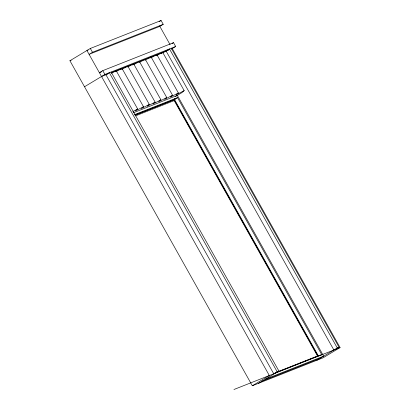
<?xml version="1.0" encoding="UTF-8"?>
<svg xmlns="http://www.w3.org/2000/svg" width="410" height="410" viewBox="0 0 410 410"><rect width="100%" height="100%" fill="white"/><g stroke="black" fill="none" stroke-linecap="round" stroke-linejoin="round"><path stroke-width="0.61" d="M115.338 71.54L116.22 70.771L137.678 109.009L135.479 110.931L143.49 106.713L122.031 68.475L116.158 71.571M120.714 69.628L122.031 68.475M126.962 66.948L127.843 66.179L149.301 104.417L147.103 106.339L155.113 102.121L133.655 63.883L127.782 66.979M132.338 65.036L133.655 63.883M144.402 60.06L145.278 59.291L166.737 97.524L164.538 99.451L172.548 95.228L151.09 56.99L145.217 60.085M149.773 58.148L151.09 56.99M156.025 55.463L156.902 54.694L178.36 92.932L176.162 94.859L184.172 90.636L162.714 52.398L156.84 55.493M161.397 53.551L162.714 52.398M143.49 106.713L141.291 108.635L149.301 104.417M155.113 102.121L152.915 104.043L160.925 99.82L139.467 61.587L133.593 64.683M160.925 99.82L158.726 101.747L166.737 97.524M172.548 95.228L170.35 97.155L178.36 92.932M184.172 90.636L182.101 92.511L175.398 96.55M171.088 49.021L172.277 48.549L340.08 347.562L323.07 357.807L252.314 385.764L69.92 60.747L90.333 48.457L161.089 20.5L163.236 24.323L159.833 26.373L89.078 54.33L92.481 52.28L163.236 24.323M159.147 21.668L161.089 20.5M172.277 48.549L175.68 46.499L173.532 42.676L102.777 70.638L99.379 72.683L101.757 71.745M84.516 86.751L104.924 74.461L175.68 46.499M172.077 43.557L173.532 42.676M162.796 52.977L169.489 48.949L337.286 347.962L339.055 347.26L171.257 48.247M167.854 50.297L169.315 49.42M135.213 115.066L174.127 99.686L177.53 97.641L321.722 354.594L319.779 355.762M252.314 385.764L269.324 375.519L86.93 50.507L88.119 50.035M277.145 371.726L273.742 373.771L105.944 74.758L109.347 72.713L277.145 371.726L278.913 371.024L111.115 72.011M258.505 383.319L278.913 371.024M316.879 360.252L337.286 347.962M335.657 349.31L339.055 347.26M111.412 73.303L116.22 70.771M121.97 69.275L127.843 66.179M139.405 62.381L145.278 59.291M151.029 57.789L156.902 54.694M132.871 111.54L137.678 109.009M69.92 60.747L71.114 60.28M101.521 76.506L107.471 74.159M111.038 72.749L168.341 50.107M133.26 112.796L177.34 95.376L323.68 356.157L265.306 379.219M134.485 114.646L177.53 97.641M134.962 115.092L174.465 99.481L318.35 355.875M135.551 115.866L174.204 100.593L317.54 356.018L277.104 371.993M275.73 372.767L321.722 354.594M233.946 389.5L340.08 347.562M261.908 381.269L320.277 358.202M159.551 25.866L170.104 44.675M166.086 50.994L333.883 350.012M174.563 98.543L175.193 99.661M174.127 99.686L318.006 356.08M90.333 48.457L92.481 52.28M102.777 70.638L104.924 74.461"/></g></svg>
